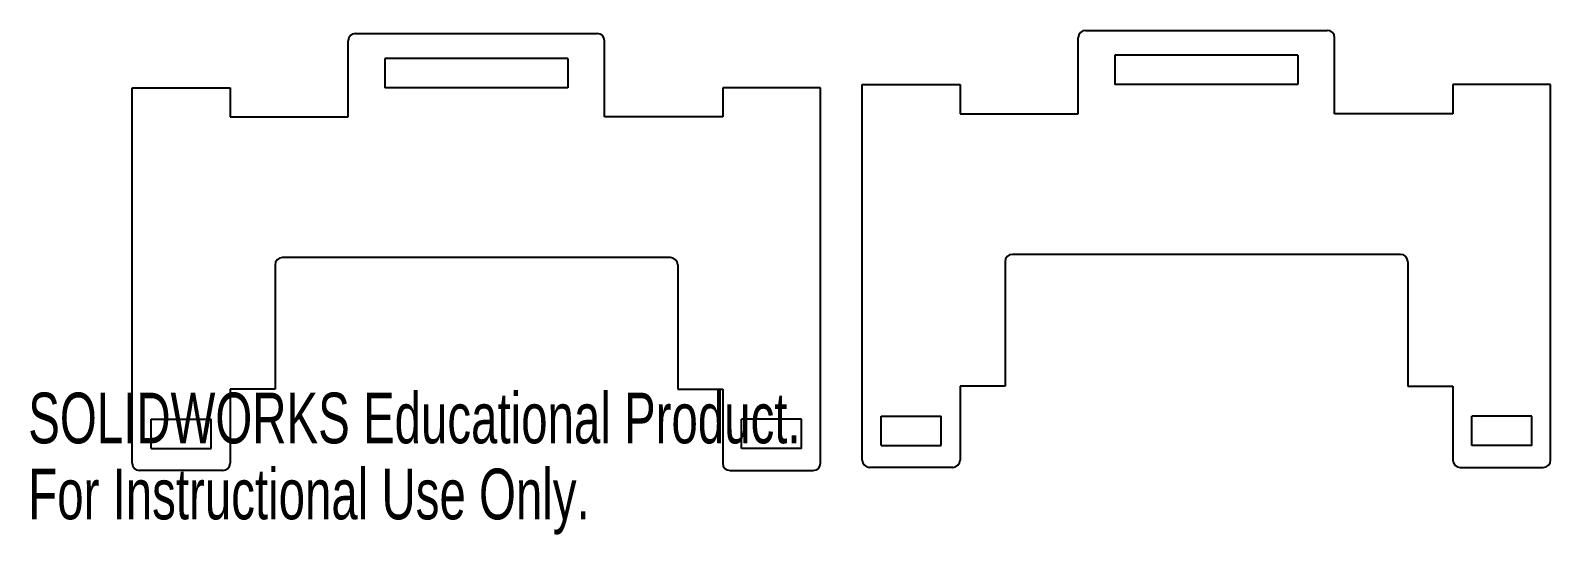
# Model space of a CAD drawing. Header units: millimetres. Extents: x 0 to 333, y 0 to 392.
# Drawn here: x 0.3 to 207.9, y -0.1 to 68.8 of the extents above; entities that cross this region are included whole.
import ezdxf

# ---------------------------------------------------------------- set-up
doc = ezdxf.new("R2010")
doc.units = ezdxf.units.MM
doc.styles.add('SLDTEXTSTYLE0', font='TXT', dxfattribs={"width": 0.7})

msp = doc.modelspace()

# ---------------------------------------------------------------- linework, layer by layer
at = {"color": 7, "linetype": 'Continuous', "lineweight": 25}
for p, q in [((144.4, 68.79), (177.4, 68.79)), ((43.7, 56.96), (43.7, 67.36)), ((44.7, 68.36), (77.7, 68.36)), ((78.7, 56.96), (78.7, 67.36)), ((143.4, 57.39), (143.4, 67.79)), ((178.4, 57.39), (178.4, 67.79)), ((73.7, 64.96), (48.7, 64.96)), ((48.7, 64.96), (48.7, 60.96)), ((73.7, 64.96), (73.7, 60.96)), ((173.4, 65.39), (148.4, 65.39)), ((148.4, 65.39), (148.4, 61.39)), ((173.4, 65.39), (173.4, 61.39)), ((14.2, 9.66), (14.2, 60.96)), ((14.2, 60.96), (27.56, 60.96)), ((27.56, 60.96), (27.56, 56.96)), ((73.7, 60.96), (48.7, 60.96)), ((94.84, 60.96), (94.84, 56.96)), ((108.2, 60.96), (94.84, 60.96)), ((108.2, 9.66), (108.2, 60.96)), ((113.9, 10.09), (113.9, 61.39)), ((113.9, 61.39), (127.26, 61.39)), ((127.26, 61.39), (127.26, 57.39)), ((173.4, 61.39), (148.4, 61.39)), ((194.54, 61.39), (194.54, 57.39)), ((207.9, 61.39), (194.54, 61.39)), ((207.9, 10.09), (207.9, 61.39)), ((27.56, 56.96), (43.7, 56.96)), ((94.84, 56.96), (78.7, 56.96)), ((127.26, 57.39), (143.4, 57.39)), ((194.54, 57.39), (178.4, 57.39)), ((87.7, 37.76), (34.7, 37.76)), ((187.4, 38.19), (134.4, 38.19)), ((33.7, 36.76), (33.7, 19.76)), ((88.7, 36.76), (88.7, 19.76)), ((133.4, 37.19), (133.4, 20.19)), ((188.4, 37.19), (188.4, 20.19)), ((33.7, 19.76), (27.56, 19.76)), ((27.56, 19.76), (27.56, 9.66)), ((88.7, 19.76), (94.84, 19.76)), ((94.84, 19.76), (94.84, 9.66)), ((133.4, 20.19), (127.26, 20.19)), ((127.26, 20.19), (127.26, 10.09)), ((188.4, 20.19), (194.54, 20.19)), ((194.54, 20.19), (194.54, 10.09)), ((16.78, 15.66), (24.98, 15.66)), ((16.78, 11.66), (16.78, 15.66)), ((24.98, 11.66), (24.98, 15.66)), ((105.62, 15.66), (97.42, 15.66)), ((97.42, 11.66), (97.42, 15.66)), ((105.62, 11.66), (105.62, 15.66)), ((116.48, 16.09), (124.68, 16.09)), ((116.48, 12.09), (116.48, 16.09)), ((124.68, 12.09), (124.68, 16.09)), ((205.32, 16.09), (197.12, 16.09)), ((197.12, 12.09), (197.12, 16.09)), ((205.32, 12.09), (205.32, 16.09)), ((16.78, 11.66), (24.98, 11.66)), ((105.62, 11.66), (97.42, 11.66)), ((116.48, 12.09), (124.68, 12.09)), ((205.32, 12.09), (197.12, 12.09)), ((26.56, 8.66), (15.2, 8.66)), ((95.84, 8.66), (107.2, 8.66)), ((126.26, 9.09), (114.9, 9.09)), ((195.54, 9.09), (206.9, 9.09))]:
    msp.add_line(p, q, dxfattribs=at)
for centre, start, end in [((144.4, 67.79), 90, 180), ((177.4, 67.79), 0, 90), ((44.7, 67.36), 90, 180), ((77.7, 67.36), 0, 90), ((34.7, 36.76), 90, 180), ((87.7, 36.76), 0, 90), ((134.4, 37.19), 90, 180), ((187.4, 37.19), 0, 90), ((15.2, 9.66), 180, 270), ((26.56, 9.66), 270, 0), ((95.84, 9.66), 180, 270), ((107.2, 9.66), 270, 0), ((114.9, 10.09), 180, 270), ((126.26, 10.09), 270, 0), ((195.54, 10.09), 180, 270), ((206.9, 10.09), 270, 0)]:
    msp.add_arc(centre, 1, start, end, dxfattribs=at)

# ---------------------------------------------------------------- texts
at = {"color": 7, "linetype": 'Continuous', "char_height": 6.92, "attachment_point": 1, "style": 'SLDTEXTSTYLE0'}
for s, insert in [('SOLIDWORKS Educational Product.', (0, 19.3)), ('For Instructional Use Only.', (0, 8.92))]:
    msp.add_mtext(s, dxfattribs=dict(at, insert=insert))

doc.saveas('drawing.dxf')
